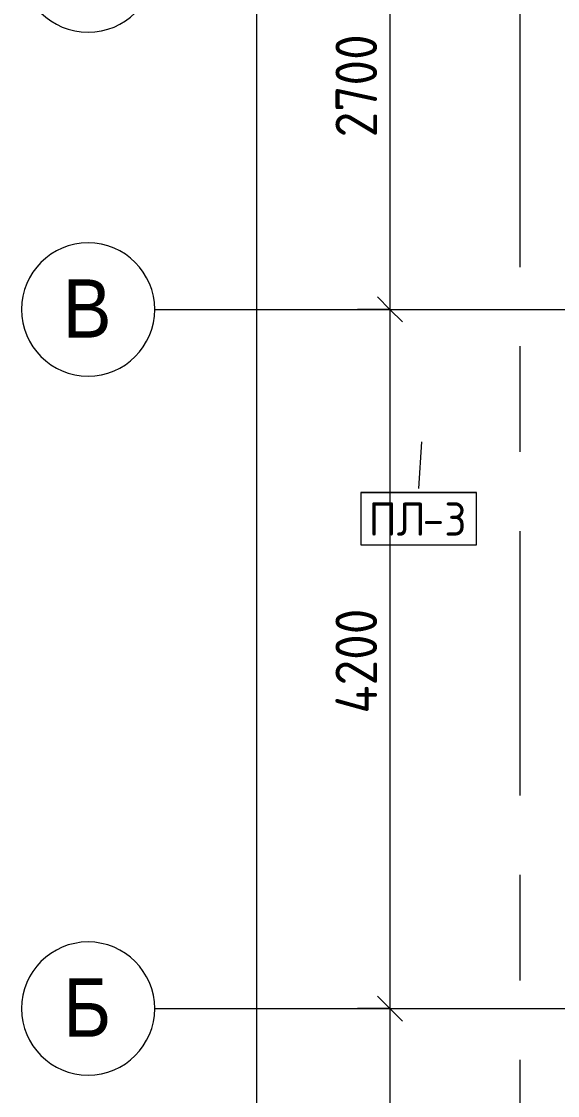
# Model space of a CAD drawing. Header units: millimetres. Extents: x 35316 to 242799, y -8553 to 29000.
# Drawn here: x 35316 to 38535, y 3078 to 9530 of the extents above; entities that cross this region are included whole.
import ezdxf

# ---------------------------------------------------------------- set-up
doc = ezdxf.new("R2010")
doc.units = ezdxf.units.MM
doc.linetypes.add('Осевая', pattern=[3175, 635, -476.25, 1587.5, -476.25])
for name, color, linetype, lineweight in [('A-ANNO-DIMS', 7, 'Continuous', 9), ('A-ANNO-DIMS-100', 7, 'Continuous', 9), ('A-GENM-IDEN', 7, 'Continuous', 9), ('Оси', 7, 'Continuous', 9), ('Оси-1', 7, 'Continuous', 20), ('Оси-2', 7, 'Осевая', 9)]:
    doc.layers.add(name, color=color, linetype=linetype, lineweight=lineweight)
doc.styles.add('Arial', font='arial.ttf', dxfattribs={"width": 0.9, "height": 350})
doc.styles.add('GOST Common_1', font='GOST_Common.ttf', dxfattribs={"height": 200})
doc.styles.add('ISOCPEUR', font='isocpeur.ttf', dxfattribs={"width": 0.9, "height": 250})
doc.dimstyles.new('ISO-2_5_0_9К_БОЛЬШОЙ', dxfattribs={"dimscale": 304.8, "dimtxt": 248.995294, "dimasz": 0.492126, "dimexe": 0.393701, "dimexo": 0.984252, "dimgap": 0, "dimtad": 1, "dimdec": 0, "dimrnd": 10, "dimzin": 0, "dimdsep": 46, "dimtxsty": 'ISOCPEUR', "dimblk1": 'OBLIQUE', "dimblk2": 'OBLIQUE', "dimsah": 1, "dimcen": 0.09, "dimdle": 0.393701, "dimazin": 0, "dimtfac": 1, "dimtdec": 4, "dimtix": 1, "dimtmove": 0, "dimatfit": 3, "dimfxl": 1, "dimtvp": 1, "dimtolj": 1, "dimtzin": 0, "dimarcsym": 2})
doc.dimstyles.new('ISO-2_5_0_9К_БОЛЬШОЙ_1', dxfattribs={"dimscale": 304.8, "dimtxt": 248.995294, "dimasz": 0.492126, "dimexe": 0.393701, "dimexo": 0.984252, "dimgap": 0, "dimtad": 1, "dimdec": 0, "dimrnd": 10, "dimzin": 0, "dimdsep": 46, "dimtxsty": 'ISOCPEUR', "dimblk1": 'OBLIQUE', "dimblk2": 'OBLIQUE', "dimsah": 1, "dimcen": 0.09, "dimdle": 0.393701, "dimazin": 0, "dimtfac": 1, "dimtdec": 4, "dimtix": 1, "dimtmove": 2, "dimatfit": 3, "dimfxl": 1, "dimtvp": 1, "dimtolj": 1, "dimtzin": 0, "dimarcsym": 2})

# ---------------------------------------------------------------- blocks, each defined once
blk = doc.blocks.new('Ось сетки - D8-29747960-План раскладки напольных покрытий 3 этажа в осях 12-23')
at = {"layer": 'Оси-1'}
for start, end in [(360, 180), (180, 360)]:
    blk.add_arc((0, 0), 4, start, end, dxfattribs=at)
blk = doc.blocks.new('Mark Reiling - Mark Reiling-26174330-План раскладки напольных покрытий 3 этажа в осях 12-23')
at = {"layer": 'A-GENM-IDEN'}
for p, q in [((-3.47, 1.49), (-3.47, -1.663)), ((-3.47, 1.49), (3.47, 1.49)), ((3.47, 1.49), (-3.47, 1.49)), ((-3.47, 1.49), (-3.47, -1.663)), ((3.47, -1.663), (3.47, 1.49)), ((3.47, -1.663), (3.47, 1.49)), ((-3.47, -1.663), (3.47, -1.663)), ((-3.47, -1.663), (3.47, -1.663))]:
    blk.add_line(p, q, dxfattribs=at)
blk = doc.blocks.new('DIMBLOCK22-План раскладки напольных покрытий 3 этажа в осях 12-23')
at = {"layer": 'A-ANNO-DIMS-100', "lineweight": 20}
for p, q in [((37528, 10500), (37453, 10575)), ((37528, 10500), (37603, 10425)), ((37528, 7800), (37453, 7875)), ((37528, 7800), (37603, 7725))]:
    blk.add_line(p, q, dxfattribs=at)
at = {"layer": 'A-ANNO-DIMS-100'}
for p, q in [((37334.1, 10500), (37648, 10500)), ((37528, 10500), (37334.1, 10500)), ((37528, 10500), (37528, 7800)), ((37334.1, 7800), (37648, 7800)), ((37528, 7800), (37334.1, 7800))]:
    blk.add_line(p, q, dxfattribs=at)
at = {"layer": 'A-ANNO-DIMS-100', "color": 0, "insert": (37201.4, 8834), "char_height": 250, "width": 758.478, "attachment_point": 1, "rotation": 90, "line_spacing_factor": 1.149209, "style": 'ISOCPEUR'}
blk.add_mtext('2700', dxfattribs=at)
blk = doc.blocks.new('_Oblique')
at = {"color": 0, "linetype": 'ByBlock', "lineweight": -2}
blk.add_line((-0.5, -0.5), (0.5, 0.5), dxfattribs=at)
blk = doc.blocks.new('DIMBLOCK23-План раскладки напольных покрытий 3 этажа в осях 12-23')
at = {"layer": 'A-ANNO-DIMS-100', "lineweight": 20}
for p, q in [((37528, 7800), (37453, 7875)), ((37528, 7800), (37603, 7725)), ((37528, 3600), (37453, 3675)), ((37528, 3600), (37603, 3525))]:
    blk.add_line(p, q, dxfattribs=at)
at = {"layer": 'A-ANNO-DIMS-100'}
for p, q in [((37334.1, 7800), (37648, 7800)), ((37528, 7800), (37334.1, 7800)), ((37528, 7800), (37528, 3600)), ((37334.1, 3600), (37648, 3600)), ((37528, 3600), (37334.1, 3600))]:
    blk.add_line(p, q, dxfattribs=at)
at = {"layer": 'A-ANNO-DIMS-100', "color": 0, "insert": (37201.4, 5372), "char_height": 250, "width": 787.208, "attachment_point": 1, "rotation": 90, "line_spacing_factor": 1.149209, "style": 'ISOCPEUR'}
blk.add_mtext('4200', dxfattribs=at)
blk = doc.blocks.new('DIMBLOCK24-План раскладки напольных покрытий 3 этажа в осях 12-23')
at = {"layer": 'A-ANNO-DIMS-100', "lineweight": 20}
for p, q in [((37528, 3600), (37453, 3675)), ((37528, 3600), (37603, 3525)), ((37528, 0), (37453, 75)), ((37528, 0), (37603, -75))]:
    blk.add_line(p, q, dxfattribs=at)
at = {"layer": 'A-ANNO-DIMS-100'}
for p, q in [((37334.1, 3600), (37648, 3600)), ((37528, 3600), (37334.1, 3600)), ((37528, 3600), (37528, -120)), ((37334.1, 0), (37648, 0)), ((37528, 0), (37334.1, 0))]:
    blk.add_line(p, q, dxfattribs=at)
at = {"layer": 'A-ANNO-DIMS-100', "color": 0, "insert": (37201.4, 1484), "char_height": 250, "width": 758.478, "attachment_point": 1, "rotation": 90, "line_spacing_factor": 1.149209, "style": 'ISOCPEUR'}
blk.add_mtext('3600', dxfattribs=at)
blk = doc.blocks.new('DIMBLOCK25-План раскладки напольных покрытий 3 этажа в осях 12-23')
at = {"layer": 'A-ANNO-DIMS-100'}
for p, q in [((36728, 27120), (36728, -120)), ((36534.1, 27000), (36848, 27000)), ((36728, 27000), (36534.1, 27000)), ((36534.1, 0), (36848, 0)), ((36728, 0), (36534.1, 0))]:
    blk.add_line(p, q, dxfattribs=at)
at = {"layer": 'A-ANNO-DIMS-100', "lineweight": 20}
for p, q in [((36728, 27000), (36653, 27075)), ((36728, 27000), (36803, 26925)), ((36728, 0), (36653, 75)), ((36728, 0), (36803, -75))]:
    blk.add_line(p, q, dxfattribs=at)
at = {"layer": 'A-ANNO-DIMS-100', "color": 0, "insert": (36401.4, 13795.2), "char_height": 250, "width": 948.097, "attachment_point": 1, "rotation": 90, "line_spacing_factor": 1.149209, "style": 'ISOCPEUR'}
blk.add_mtext('27000', dxfattribs=at)

msp = doc.modelspace()

# ---------------------------------------------------------------- linework, layer by layer
at = {"layer": 'A-GENM-IDEN'}
msp.add_line((37719, 7004), (37700.9, 6725.2), dxfattribs=at)
at = {"layer": 'Оси'}
for p, q in [((36115.9, 7800), (38615.9, 7800)), ((36115.9, 3600), (38615.9, 3600))]:
    msp.add_line(p, q, dxfattribs=at)
at = {"layer": 'Оси-2'}
msp.add_line((38310, 593.7), (38310, 21277.7), dxfattribs=at)

# ---------------------------------------------------------------- block references
at = {"layer": 'A-GENM-IDEN', "xscale": 99.99999999999993, "yscale": 99.99999999999993, "zscale": 99.99999999999993}
msp.add_blockref('Mark Reiling - Mark Reiling-26174330-План раскладки напольных покрытий 3 этажа в осях 12-23', (37700.9, 6551.7), dxfattribs=at)
at = {"layer": 'Оси-1', "xscale": 99.99999999999993, "yscale": 99.99999999999993, "zscale": 99.99999999999993, "rotation": 269.9999999999994}
for p in [(35715.9, 9865), (35715.9, 7800), (35715.9, 3600)]:
    msp.add_blockref('Ось сетки - D8-29747960-План раскладки напольных покрытий 3 этажа в осях 12-23', p, dxfattribs=at)

# ---------------------------------------------------------------- texts
at = {"layer": 'A-GENM-IDEN', "char_height": 200, "attachment_point": 1, "style": 'GOST Common_1'}
for s, insert, width in [('ПЛ', (37400.4, 6640.8), 392.827), ('-3', (37724.5, 6640.8), 344.726)]:
    msp.add_mtext(s, dxfattribs=dict(at, insert=insert, width=width))
at = {"layer": 'Оси', "char_height": 350, "attachment_point": 1, "style": 'Arial'}
for s, insert, width in [('\\fArial|b0|i0|c204|p34|;\\W.9;В', (35563.2, 7981), 360.759), ('\\fArial|b0|i0|c204|p34|;\\W.9;Б', (35566.3, 3781), 353.544)]:
    msp.add_mtext(s, dxfattribs=dict(at, insert=insert, width=width))

# ---------------------------------------------------------------- dimensions: what is measured, and where the dimension line sits
at = {"layer": 'A-ANNO-DIMS'}
dim = msp.add_linear_dim(base=(36728, 0), p1=(36834.1, 27000), p2=(36834.1, 0), angle=90, dimstyle='ISO-2_5_0_9К_БОЛЬШОЙ_1', override={"dimpost": '<>', "dimfxl": 26999.999823}, dxfattribs=at)
dim.commit()
dim.dimension.update_dxf_attribs({"geometry": 'DIMBLOCK25-План раскладки напольных покрытий 3 этажа в осях 12-23', "text_midpoint": (36568.1, 14269.3), "dimtype": 160, "text_rotation": 90})
for base, p1, p2, override, picture, middle in [((37528, 7800), (37634.1, 10500), (37634.1, 7800), {"dimpost": '<>', "dimfxl": 2700}, 'DIMBLOCK22-План раскладки напольных покрытий 3 этажа в осях 12-23', (37403, 9150)), ((37528, 3600), (37634.1, 7800), (37634.1, 3600), {"dimpost": '<>', "dimfxl": 4200}, 'DIMBLOCK23-План раскладки напольных покрытий 3 этажа в осях 12-23', (37403, 5700)), ((37528, 0), (37634.1, 3600), (37634.1, 0), {"dimpost": '<>', "dimfxl": 3600}, 'DIMBLOCK24-План раскладки напольных покрытий 3 этажа в осях 12-23', (37403, 1800))]:
    dim = msp.add_linear_dim(base=base, p1=p1, p2=p2, angle=90, dimstyle='ISO-2_5_0_9К_БОЛЬШОЙ', override=override, dxfattribs=at)
    dim.commit()
    dim.dimension.update_dxf_attribs({"geometry": picture, "text_midpoint": middle})

doc.saveas('drawing.dxf')
